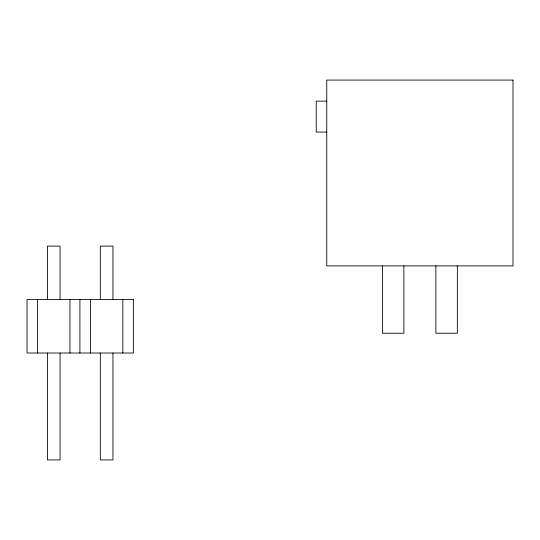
<?xml version="1.0" encoding="UTF-8"?>
<svg xmlns="http://www.w3.org/2000/svg" width="540" height="540" viewBox="0 0 540 540"><rect width="100%" height="100%" fill="white"/><g stroke="black" fill="none" stroke-linecap="round" stroke-linejoin="round"><path stroke-width="0.81" d="M326.754 101.122L316.238 101.122L316.238 132.057L326.754 132.057M457.339 265.896L457.339 333.241L435.875 333.241L435.875 265.896M403.886 265.896L403.886 333.241L382.421 333.241L382.421 265.896M122.837 299.565L122.837 353.018M112.948 299.565L112.948 246.112L100.319 246.112L100.319 299.565M112.948 353.018L112.948 459.925L100.319 459.925L100.319 353.018M90.43 299.565L90.43 353.018M79.907 299.565L79.907 353.018M69.95 299.565L69.95 353.018M60.062 299.565L60.062 246.112L47.432 246.112L47.432 299.565M60.062 353.018L60.062 459.925L47.432 459.925L47.432 353.018M37.544 299.565L37.544 353.018M513 80.075L326.754 80.075L326.754 265.896L513 265.896L513 80.075M133.36 299.565L27.02 299.565L27.02 353.018L133.36 353.018L133.36 299.565"/></g></svg>
